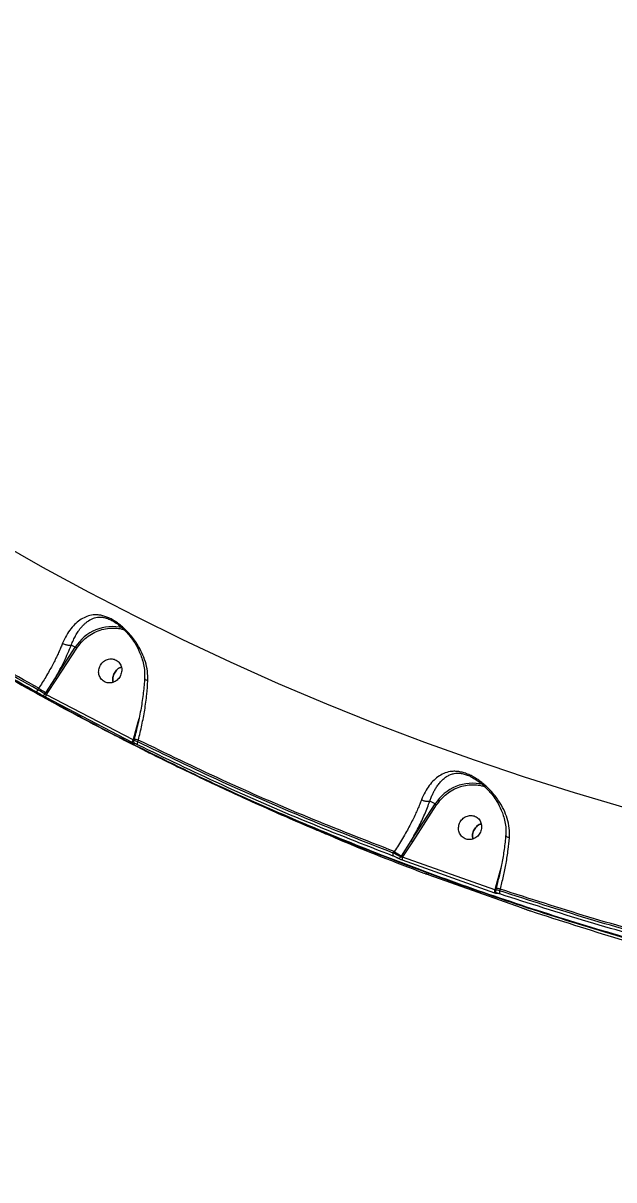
# Model space of a CAD drawing. Header units: millimetres. Extents: x -7083 to 7374, y -8368 to 7509.
# Drawn here: x 1596.6 to 1813.5, y -2780.8 to -2356.2 of the extents above; entities that cross this region are included whole.
import ezdxf

# ---------------------------------------------------------------- set-up
doc = ezdxf.new("R2010")
doc.units = ezdxf.units.MM
for name, color, linetype in [('DIKOM_ОБЪЕКТ', 7, 'Continuous'), ('DIKOM_РАЗМЕР_ЗОНА', 7, 'Continuous'), ('DIKOM_РАЗМЕР_ОБЪЕКТА', 7, 'Continuous')]:
    doc.layers.add(name, color=color, linetype=linetype)
doc.styles.add('style1', font='arial.ttf', dxfattribs={"width": 0.8})
doc.dimstyles.new('1-50', dxfattribs={"dimtxt": 300, "dimasz": 200, "dimexe": 100, "dimexo": 0, "dimgap": 100, "dimtad": 1, "dimtxsty": 'style1', "dimcen": 200, "dimclrd": 7, "dimclre": 7, "dimclrt": 7, "dimadec": 1, "dimazin": 2, "dimtfac": 1, "dimtmove": 0, "dimatfit": 2, "dimfxl": 0, "dimlwd": 25, "dimlwe": 18, "dimarcsym": 0})

# ---------------------------------------------------------------- blocks, each defined once
blk = doc.blocks.new('*D10')
at = {"layer": 'Defpoints', "color": 0, "transparency": 16777216}
for p in [(-5583.43, 647.96), (4593.55, 648.92), (4593.55, -5902.54)]:
    blk.add_point(p, dxfattribs=at)
at = {"layer": 'DIKOM_РАЗМЕР_ОБЪЕКТА', "color": 7, "lineweight": 18, "transparency": 16777216}
for p, q in [((-5583.43, 647.96), (-5583.43, -6002.54)), ((4593.55, 648.92), (4593.55, -6002.54))]:
    blk.add_line(p, q, dxfattribs=at)
at = {"layer": 'DIKOM_РАЗМЕР_ОБЪЕКТА', "color": 7, "lineweight": 25, "transparency": 16777216}
blk.add_line((-5383.43, -5902.54), (4393.55, -5902.54), dxfattribs=at)
at = {"layer": 'DIKOM_РАЗМЕР_ОБЪЕКТА', "color": 7, "transparency": 16777216}
for points in [[(-5383.43, -5869.2), (-5383.43, -5935.87), (-5583.43, -5902.54)], [(4393.55, -5869.2), (4393.55, -5935.87), (4593.55, -5902.54)]]:
    blk.add_solid(points, dxfattribs=at)
at = {"layer": 'DIKOM_РАЗМЕР_ОБЪЕКТА', "color": 7, "transparency": 16777216, "insert": (-226.13, -5649.37), "char_height": 300, "attachment_point": 5, "style": 'style1'}
blk.add_mtext('10150', dxfattribs=at)
blk = doc.blocks.new('*D11')
at = {"layer": 'Defpoints', "color": 0, "transparency": 16777216}
for p in [(-321.71, 5509.06), (-348.71, -4811.52), (5568.58, -4811.52)]:
    blk.add_point(p, dxfattribs=at)
at = {"layer": 'DIKOM_РАЗМЕР_ОБЪЕКТА', "color": 7, "lineweight": 18, "transparency": 16777216}
for p, q in [((-321.71, 5509.06), (5668.58, 5509.06)), ((-348.71, -4811.52), (5668.58, -4811.52))]:
    blk.add_line(p, q, dxfattribs=at)
at = {"layer": 'DIKOM_РАЗМЕР_ОБЪЕКТА', "color": 7, "lineweight": 25, "transparency": 16777216}
blk.add_line((5568.58, 5309.06), (5568.58, -4611.52), dxfattribs=at)
at = {"layer": 'DIKOM_РАЗМЕР_ОБЪЕКТА', "color": 7, "transparency": 16777216}
for points in [[(5535.25, 5309.06), (5601.91, 5309.06), (5568.58, 5509.06)], [(5535.25, -4611.52), (5601.91, -4611.52), (5568.58, -4811.52)]]:
    blk.add_solid(points, dxfattribs=at)
at = {"layer": 'DIKOM_РАЗМЕР_ОБЪЕКТА', "color": 7, "transparency": 16777216, "insert": (5315.31, 775.23), "char_height": 300, "attachment_point": 5, "rotation": 90, "style": 'style1'}
blk.add_mtext('10300', dxfattribs=at)
blk = doc.blocks.new('*D12')
at = {"layer": 'Defpoints', "color": 0, "transparency": 16777216}
for p in [(-621.71, 7509.06), (-373.6, -6811.53), (7273.89, -6811.53)]:
    blk.add_point(p, dxfattribs=at)
at = {"layer": 'DIKOM_РАЗМЕР_ЗОНА', "color": 7, "lineweight": 18, "transparency": 16777216}
for p, q in [((-621.71, 7509.06), (7373.89, 7509.06)), ((-373.6, -6811.53), (7373.89, -6811.53))]:
    blk.add_line(p, q, dxfattribs=at)
at = {"layer": 'DIKOM_РАЗМЕР_ЗОНА', "color": 7, "lineweight": 25, "transparency": 16777216}
blk.add_line((7273.89, 7309.06), (7273.89, -6611.53), dxfattribs=at)
at = {"layer": 'DIKOM_РАЗМЕР_ЗОНА', "color": 7, "transparency": 16777216}
for points in [[(7240.56, 7309.06), (7307.22, 7309.06), (7273.89, 7509.06)], [(7240.56, -6611.53), (7307.22, -6611.53), (7273.89, -6811.53)]]:
    blk.add_solid(points, dxfattribs=at)
at = {"layer": 'DIKOM_РАЗМЕР_ЗОНА', "color": 7, "transparency": 16777216, "insert": (7020.62, 1288.25), "char_height": 300, "attachment_point": 5, "rotation": 90, "style": 'style1'}
blk.add_mtext('14300', dxfattribs=at)
blk = doc.blocks.new('*D13')
at = {"layer": 'Defpoints', "color": 0, "transparency": 16777216}
for p in [(6593.53, 996.24), (-7083.43, 647.96), (6593.53, -8268.31)]:
    blk.add_point(p, dxfattribs=at)
at = {"layer": 'DIKOM_РАЗМЕР_ЗОНА', "color": 7, "lineweight": 18, "transparency": 16777216}
for p, q in [((6593.53, 996.24), (6593.53, -8368.31)), ((-7083.43, 647.96), (-7083.43, -8368.31))]:
    blk.add_line(p, q, dxfattribs=at)
at = {"layer": 'DIKOM_РАЗМЕР_ЗОНА', "color": 7, "lineweight": 25, "transparency": 16777216}
blk.add_line((-6883.43, -8268.31), (6393.53, -8268.31), dxfattribs=at)
at = {"layer": 'DIKOM_РАЗМЕР_ЗОНА', "color": 7, "transparency": 16777216}
for points in [[(-6883.43, -8234.97), (-6883.43, -8301.64), (-7083.43, -8268.31)], [(6393.53, -8234.97), (6393.53, -8301.64), (6593.53, -8268.31)]]:
    blk.add_solid(points, dxfattribs=at)
at = {"layer": 'DIKOM_РАЗМЕР_ЗОНА', "color": 7, "transparency": 16777216, "insert": (322.1, -8015.03), "char_height": 300, "attachment_point": 5, "style": 'style1'}
blk.add_mtext('13650', dxfattribs=at)

msp = doc.modelspace()

# ---------------------------------------------------------------- linework, layer by layer
at = {"layer": 'DIKOM_ОБЪЕКТ', "color": 7, "linetype": 'Continuous', "lineweight": 15}
for p, q in [((1608.444, -2596.498), (1615.723, -2585.295)), ((1608.995, -2596.847), (1616.274, -2585.643)), ((1614.262, -2584.487), (1614.259, -2584.487)), ((1615.723, -2585.295), (1614.262, -2584.487)), ((1604.893, -2601.962), (1608.444, -2596.498)), ((1605.411, -2602.292), (1608.995, -2596.847)), ((1601.942, -2600.869), (1602.303, -2600.314)), ((1604.572, -2602.456), (1604.893, -2601.962)), ((1605.133, -2602.72), (1605.411, -2602.292)), ((1636.976, -2619.293), (1605.133, -2602.72)), ((1636.845, -2620.361), (1604.975, -2603.774)), ((1639.086, -2611.557), (1638.747, -2612.778)), ((1638.747, -2612.778), (1637.013, -2619.162)), ((1637.013, -2619.162), (1636.976, -2619.293)), ((1637.281, -2619.13), (1637.169, -2619.532)), ((1638.68, -2619.988), (1638.86, -2619.341)), ((1761.517, -2633.053), (1761.671, -2633.143)), ((1739.101, -2656.341), (1747.891, -2642.813)), ((1739.652, -2656.69), (1748.442, -2643.161)), ((1745.966, -2641.748), (1745.962, -2641.748)), ((1747.891, -2642.813), (1745.966, -2641.748)), ((1735.482, -2661.91), (1739.101, -2656.341)), ((1736, -2662.24), (1739.652, -2656.69)), ((1732.524, -2660.828), (1732.892, -2660.262)), ((1735.259, -2662.252), (1735.482, -2661.91)), ((1735.925, -2662.354), (1736, -2662.24)), ((1769.818, -2674.388), (1735.925, -2662.354)), ((1769.797, -2675.502), (1735.876, -2663.458)), ((1772.018, -2666.33), (1771.655, -2667.634)), ((1745.517, -2668.788), (1779.438, -2680.832)), ((1771.655, -2667.634), (1769.954, -2673.898)), ((1769.954, -2673.898), (1769.818, -2674.388)), ((1770.222, -2673.866), (1770.039, -2674.524)), ((1771.625, -2674.712), (1771.802, -2674.077))]:
    msp.add_line(p, q, dxfattribs=at)
at = {"layer": 'DIKOM_ОБЪЕКТ', "color": 7, "linetype": 'Continuous', "lineweight": 15, "flags": 128}
for points in [[(1490.3, -2482.443), (1505.889, -2493.86), (1521.689, -2504.972), (1537.696, -2515.774), (1553.905, -2526.263), (1570.31, -2536.437), (1586.907, -2546.29), (1603.689, -2555.822), (1620.652, -2565.028), (1637.79, -2573.905), (1655.098, -2582.452), (1672.571, -2590.664), (1690.202, -2598.539), (1707.986, -2606.076), (1725.917, -2613.271), (1743.99, -2620.122), (1762.2, -2626.627), (1780.539, -2632.784), (1799.002, -2638.591), (1817.584, -2644.046)], [(1601.781, -2601.921), (1601.731, -2601.864), (1601.7, -2601.777), (1601.691, -2601.663), (1601.702, -2601.527), (1601.735, -2601.374), (1601.787, -2601.209), (1601.857, -2601.039), (1601.942, -2600.869)], [(1604.975, -2603.774), (1604.924, -2603.718), (1604.893, -2603.631), (1604.883, -2603.517), (1604.894, -2603.381), (1604.926, -2603.228), (1604.978, -2603.062), (1605.048, -2602.891), (1605.133, -2602.72)], [(1636.845, -2620.361), (1636.793, -2620.304), (1636.761, -2620.217), (1636.748, -2620.102), (1636.756, -2619.964), (1636.784, -2619.808), (1636.831, -2619.64), (1636.896, -2619.466), (1636.976, -2619.293)]]:
    msp.add_lwpolyline(points, dxfattribs=at)
at = {"layer": 'DIKOM_ОБЪЕКТ', "color": 7, "linetype": 'Continuous', "lineweight": 15}
for centre, radius, start, end in [((1629.409, -2593.781), 16.104, 76.83517, 148.1996), ((1602.913, -2605.852), 10.867, 55.9676, 59.4057), ((1637.372, -2548.066), 62.926, 236.12994, 238.92533), ((1603.754, -2601.984), 0.944, 246.46818, 330.05334), ((1598.397, -2612.741), 12.585, 56.12994, 58.92533), ((1637.542, -2617.064), 2.165, 255.83158, 262.46728), ((1637.682, -2622.148), 3.044, 67.22789, 97.57306), ((1639.517, -2620.633), 1.056, 142.3753, 203.6436), ((1638.126, -2619.866), 0.948, 221.9454, 243.06674), ((1761.565, -2651.282), 16.084, 75.84253, 148.22453), ((1733.57, -2665.695), 10.867, 55.9676, 59.4057), ((1733.498, -2661.427), 1.144, 148.38118, 206.0694), ((1767.961, -2608.014), 62.926, 236.12994, 238.92533), ((1734.43, -2661.775), 0.957, 254.33595, 330.07588), ((1728.986, -2672.689), 12.585, 56.12994, 58.92533), ((1736.894, -2662.95), 1.138, 148.38317, 206.4975), ((1770.836, -2674.965), 1.17, 150.47633, 207.32919), ((1770.484, -2671.8), 2.165, 255.83158, 262.46728), ((1770.624, -2676.88), 3.04, 67.2119, 97.59861), ((1772.656, -2675.288), 1.181, 150.78987, 207.0403), ((1771.015, -2674.773), 0.947, 226.95726, 250.53946)]:
    msp.add_arc(centre, radius, start, end, dxfattribs=at)
for points, knots in [([(1805.363, -1858.881), (1800.576, -1861.587), (1790.995, -1867.004), (1776.271, -1876.139), (1761.324, -1885.997), (1746.166, -1896.627), (1730.844, -1907.986), (1715.398, -1920.05), (1699.871, -1932.789), (1684.303, -1946.172), (1668.739, -1960.165), (1654.971, -1973.088), (1642.977, -1984.747), (1632.707, -1995.009), (1622.409, -2005.584), (1612.1, -2016.465), (1601.796, -2027.643), (1591.514, -2039.11), (1579.883, -2052.446), (1566.974, -2067.759), (1552.901, -2085.136), (1539.051, -2102.959), (1525.482, -2121.185), (1515.201, -2135.623), (1507.963, -2146.109), (1503.591, -2152.546), (1499.272, -2159.011), (1495.01, -2165.501), (1490.807, -2172.012), (1486.665, -2178.544), (1480.186, -2188.946), (1471.591, -2203.242), (1461.586, -2220.823), (1452.434, -2237.851), (1444.11, -2254.287), (1436.361, -2270.625), (1429.227, -2286.815), (1422.744, -2302.806), (1416.949, -2318.543), (1411.878, -2333.973), (1407.567, -2349.041), (1404.048, -2363.69), (1401.353, -2377.862), (1399.513, -2391.5), (1398.551, -2404.55), (1398.514, -2416.933), (1399.34, -2428.672), (1400.688, -2435.798), (1401.364, -2439.376)], [0, 0, 0, 0, 0.0248239, 0.0496902, 0.074599, 0.0995502, 0.1245438, 0.1495798, 0.1746582, 0.1997791, 0.2249424, 0.2501481, 0.2668666, 0.2837596, 0.3008272, 0.3180694, 0.3354861, 0.3530774, 0.3708432, 0.3960072, 0.4215132, 0.4473613, 0.4735514, 0.5000836, 0.5092169, 0.5183856, 0.5275897, 0.5368291, 0.5461038, 0.5554139, 0.5647593, 0.5906387, 0.6167852, 0.6407872, 0.66501, 0.6894536, 0.714118, 0.7390032, 0.7641093, 0.7894361, 0.8149838, 0.8407523, 0.8667415, 0.8929516, 0.9193825, 0.9460342, 0.9729067, 1, 1, 1, 1]), ([(1705.367, -1929.93), (1703.861, -1931.181), (1701.028, -1933.537), (1697.047, -1936.902), (1693.607, -1939.839), (1690.714, -1942.333), (1688.287, -1944.441), (1683.496, -1948.629), (1676.466, -1954.881), (1667.115, -1963.424), (1655.732, -1974.086), (1642.061, -1987.336), (1626.682, -2002.893), (1611.965, -2018.389), (1597.924, -2033.742), (1584.125, -2049.407), (1570.609, -2065.337), (1557.412, -2081.493), (1544.555, -2097.841), (1532.074, -2114.342), (1519.99, -2130.966), (1508.339, -2147.665), (1497.153, -2164.393), (1486.466, -2181.098), (1476.3, -2197.746), (1466.679, -2214.298), (1457.623, -2230.717), (1449.15, -2246.973), (1441.287, -2263.014), (1434.057, -2278.799), (1427.481, -2294.276), (1421.568, -2309.419), (1416.335, -2324.193), (1411.793, -2338.562), (1407.951, -2352.502), (1404.823, -2365.965), (1402.417, -2378.918), (1400.739, -2391.321), (1399.795, -2403.152), (1399.581, -2414.387), (1400.104, -2424.999), (1401.366, -2434.961), (1403.301, -2444.055), (1405.919, -2452.235), (1408.137, -2457.845), (1409.696, -2460.582), (1409.982, -2461.086)], [0, 0, 0, 0, 0.0081746, 0.0153813, 0.0216098, 0.0268435, 0.031086, 0.0347854, 0.0528574, 0.0692797, 0.0857021, 0.1150251, 0.1443483, 0.171006, 0.1977013, 0.2243995, 0.2510573, 0.2777151, 0.3043727, 0.3310306, 0.3576903, 0.3844026, 0.4110826, 0.4377411, 0.4643993, 0.4910583, 0.5177169, 0.5443814, 0.571105, 0.5977745, 0.6244346, 0.6510958, 0.6777574, 0.7044195, 0.7310947, 0.757821, 0.7844897, 0.8111553, 0.8378227, 0.8644909, 0.8911612, 0.9178602, 0.9445834, 0.9694818, 0.9943809, 1, 1, 1, 1]), ([(1705.228, -1930.207), (1703.571, -1931.561), (1696.745, -1937.138), (1684.742, -1947.564), (1669.299, -1961.425), (1653.965, -1975.834), (1638.775, -1990.7), (1623.721, -2006.046), (1608.823, -2021.849), (1594.12, -2038.076), (1579.712, -2054.62), (1565.658, -2071.406), (1551.988, -2088.395), (1538.697, -2105.591), (1525.8, -2122.979), (1513.343, -2140.502), (1501.39, -2158.073), (1489.999, -2175.604), (1479.2, -2193.039), (1468.998, -2210.365), (1459.394, -2227.586), (1450.404, -2244.675), (1442.073, -2261.56), (1434.456, -2278.127), (1427.57, -2294.326), (1421.419, -2310.145), (1416.007, -2325.567), (1411.35, -2340.565), (1407.463, -2355.092), (1404.368, -2369.078), (1402.078, -2382.446), (1400.591, -2395.158), (1399.898, -2407.224), (1400.017, -2418.626), (1400.882, -2429.423), (1402.141, -2436.006), (1402.773, -2439.307)], [0, 0, 0, 0, 0.0096694, 0.0398271, 0.0699019, 0.0998369, 0.1297583, 0.1596599, 0.1897058, 0.2198642, 0.2500327, 0.2799813, 0.3099101, 0.3398802, 0.3699041, 0.4000706, 0.4302248, 0.4602295, 0.4901712, 0.5200639, 0.5499774, 0.580094, 0.6102697, 0.6403433, 0.6702591, 0.7001957, 0.7301984, 0.7601811, 0.7902958, 0.820446, 0.8504127, 0.880228, 0.9100238, 0.9398929, 0.969859, 1, 1, 1, 1]), ([(1425.177, -2480.362), (1423.564, -2478.977), (1419.744, -2475.696), (1414.735, -2469.378), (1410.015, -2461.652), (1406.229, -2453.045), (1403.329, -2443.65), (1401.312, -2433.503), (1400.159, -2422.659), (1399.852, -2411.168), (1400.369, -2399.082), (1401.688, -2386.45), (1403.784, -2373.325), (1406.63, -2359.758), (1410.198, -2345.798), (1414.458, -2331.494), (1419.38, -2316.896), (1424.933, -2302.051), (1431.083, -2287.005), (1437.799, -2271.803), (1443.776, -2259.175), (1448.699, -2249.241), (1452.362, -2242.052), (1456.124, -2234.86), (1459.982, -2227.67), (1463.932, -2220.485), (1467.971, -2213.309), (1473.229, -2204.177), (1479.808, -2193.095), (1487.831, -2180.084), (1497.068, -2165.633), (1507.61, -2149.793), (1519.537, -2132.642), (1531.749, -2115.8), (1544.198, -2099.307), (1555.918, -2084.365), (1566.844, -2070.891), (1576.943, -2058.788), (1587.199, -2046.84), (1597.595, -2035.066), (1608.117, -2023.48), (1618.751, -2012.099), (1630.906, -1999.452), (1644.615, -1985.673), (1659.885, -1970.936), (1675.227, -1956.746), (1690.603, -1943.083), (1700.85, -1934.481), (1705.97, -1930.183)], [0, 0, 0, 0, 0.0201939, 0.0478416, 0.0752598, 0.1024484, 0.1294074, 0.1561368, 0.1826366, 0.2089068, 0.2349474, 0.2607585, 0.2863399, 0.3116918, 0.336814, 0.3617067, 0.3863697, 0.4108032, 0.435007, 0.4589813, 0.4827259, 0.4937457, 0.5047089, 0.5156156, 0.5264657, 0.5372593, 0.5479964, 0.558677, 0.5781103, 0.5973537, 0.616407, 0.6420814, 0.6674025, 0.6923704, 0.716985, 0.7412464, 0.7598734, 0.7784782, 0.7970608, 0.8156213, 0.8341596, 0.8526758, 0.8711697, 0.8970227, 0.9228321, 0.9485982, 0.9743208, 1, 1, 1, 1]), ([(1705.72, -2021.39), (1701.77, -2025.095), (1693.857, -2032.515), (1682.08, -2044.063), (1670.376, -2055.914), (1658.775, -2068.077), (1648.019, -2079.743), (1638.082, -2090.858), (1628.931, -2101.382), (1619.859, -2112.112), (1610.882, -2123.035), (1602.015, -2134.139), (1593.423, -2145.22), (1585.105, -2156.267), (1577.06, -2167.271), (1569.152, -2178.418), (1561.4, -2189.695), (1553.82, -2201.086), (1546.899, -2211.846), (1540.604, -2221.954), (1534.896, -2231.399), (1529.338, -2240.891), (1523.942, -2250.418), (1518.717, -2259.971), (1513.675, -2269.538), (1507.837, -2281.06), (1501.398, -2294.495), (1494.626, -2309.742), (1488.474, -2324.859), (1483.785, -2337.618), (1480.274, -2348.11), (1477.7, -2356.434), (1475.375, -2364.652), (1473.31, -2372.75), (1471.512, -2380.717), (1469.989, -2388.539), (1468.619, -2397.008), (1467.53, -2406.027), (1466.866, -2415.474), (1466.734, -2424.549), (1467.146, -2433.226), (1468.184, -2442.071), (1470.002, -2450.921), (1472.788, -2459.562), (1476.361, -2467.478), (1479.443, -2472.032), (1480.989, -2474.315)], [0, 0, 0, 0, 0.024718, 0.049515, 0.0743906, 0.0993448, 0.1243772, 0.1447742, 0.1653296, 0.1860432, 0.2069151, 0.2279451, 0.2491333, 0.2694018, 0.2898707, 0.3105399, 0.3314092, 0.3524788, 0.3737485, 0.3911653, 0.4087376, 0.4264654, 0.4443486, 0.4623874, 0.4805816, 0.4989314, 0.5286791, 0.5588428, 0.5894223, 0.6204179, 0.638318, 0.656354, 0.674526, 0.6928339, 0.7112779, 0.7298579, 0.748574, 0.7733223, 0.7982563, 0.8233761, 0.8486818, 0.8741735, 0.905376, 0.9367478, 0.9682891, 1, 1, 1, 1]), ([(1601.942, -2600.869), (1592.063, -2595.347), (1572.309, -2584.305), (1543.339, -2566.582), (1524.505, -2554.015), (1515.086, -2547.73)], [0, 0, 0, 0, 0.3333846, 0.6666154, 1, 1, 1, 1]), ([(1602.303, -2600.314), (1592.403, -2594.781), (1572.608, -2583.717), (1543.58, -2565.955), (1524.71, -2553.359), (1515.273, -2547.059)], [0, 0, 0, 0, 0.3333848, 0.6666152, 1, 1, 1, 1]), ([(1642.375, -2597.557), (1642.364, -2596.383), (1642.342, -2594.048), (1641.535, -2590.61), (1640.271, -2587.307), (1638.729, -2584.496), (1637.105, -2582.149), (1635.533, -2580.237), (1633.914, -2578.574), (1632.332, -2577.189), (1630.807, -2576.046), (1629.254, -2575.077), (1627.704, -2574.313), (1626.205, -2573.774), (1624.81, -2573.462), (1623.48, -2573.343), (1621.845, -2573.416), (1619.954, -2573.88), (1617.875, -2574.923), (1615.922, -2576.428), (1614.103, -2578.402), (1612.418, -2580.814), (1611.504, -2582.814), (1611.047, -2583.815)], [0, 0, 0, 0, 0.0628354, 0.1249526, 0.1874442, 0.2498352, 0.2919634, 0.334036, 0.3749143, 0.4073647, 0.4376917, 0.4692316, 0.5004072, 0.5308845, 0.5632055, 0.5935073, 0.6260012, 0.6879102, 0.7501366, 0.8125832, 0.8749503, 0.9374311, 1, 1, 1, 1]), ([(1554.468, -2574.281), (1560.526, -2578.079), (1575.969, -2587.76), (1599.286, -2601.163), (1616.744, -2610.368), (1624.408, -2614.409)], [0, 0, 0, 0, 0.26591, 0.6777724, 1, 1, 1, 1]), ([(1614.259, -2584.487), (1614.502, -2583.871), (1614.99, -2582.633), (1615.841, -2580.98), (1616.665, -2579.632), (1617.466, -2578.518), (1618.207, -2577.622), (1618.987, -2576.811), (1619.78, -2576.111), (1620.6, -2575.51), (1621.452, -2575.01), (1622.341, -2574.618), (1623.307, -2574.333), (1624.329, -2574.191), (1625.446, -2574.206), (1626.654, -2574.412), (1628.001, -2574.84), (1628.963, -2575.341), (1629.432, -2575.585)], [0, 0, 0, 0, 0.0775536, 0.1557549, 0.2360429, 0.2918108, 0.3538605, 0.4126552, 0.4716725, 0.5306787, 0.589332, 0.647768, 0.706272, 0.7694304, 0.8246799, 0.883959, 0.9435303, 1, 1, 1, 1]), ([(1629.384, -2575.554), (1629.994, -2575.925), (1631.181, -2576.646), (1632.843, -2578.024), (1634.372, -2579.516), (1635.975, -2581.377), (1637.768, -2583.921), (1639.2, -2586.647), (1640.211, -2589.302), (1640.834, -2591.635), (1641.236, -2594.204), (1641.186, -2595.992), (1641.16, -2596.92)], [0, 0, 0, 0, 0.0833319, 0.161849, 0.2335639, 0.3181295, 0.43762, 0.5919762, 0.6823036, 0.7801068, 0.8859679, 1, 1, 1, 1]), ([(1616.274, -2585.643), (1616.792, -2584.928), (1617.852, -2583.464), (1619.878, -2581.594), (1622.215, -2580.033), (1624.803, -2578.907), (1627.515, -2578.266), (1630.207, -2578.167), (1632.293, -2578.393), (1633.399, -2578.788), (1633.698, -2578.894)], [0, 0, 0, 0, 0.1274973, 0.2610195, 0.3988837, 0.5390261, 0.6791685, 0.8170327, 0.950555, 1, 1, 1, 1]), ([(1611.047, -2583.815), (1610.851, -2584.295), (1610.447, -2585.284), (1609.766, -2586.833), (1609.001, -2588.486), (1608.142, -2590.243), (1607.195, -2592.076), (1606.106, -2594.076), (1604.913, -2596.147), (1603.624, -2598.273), (1602.743, -2599.633), (1602.303, -2600.314)], [0, 0, 0, 0, 0.0892434, 0.1840514, 0.284424, 0.3903617, 0.5018644, 0.6147257, 0.750211, 0.8751043, 1, 1, 1, 1]), ([(1608.444, -2596.498), (1609.55, -2594.48), (1611.773, -2590.425), (1613.43, -2586.473), (1614.262, -2584.487)], [0, 0, 0, 0, 0.4977148, 1, 1, 1, 1]), ([(1614.259, -2584.487), (1614.132, -2584.527), (1613.828, -2584.621), (1613.254, -2584.609), (1612.649, -2584.501), (1612.109, -2584.342), (1611.551, -2584.113), (1611.216, -2583.915), (1611.047, -2583.815)], [0, 0, 0, 0, 0.1649978, 0.3936291, 0.5316649, 0.6819861, 0.840023, 1, 1, 1, 1]), ([(1629.865, -2595.123), (1630.167, -2594.623), (1630.769, -2593.622), (1631.848, -2592.784), (1632.505, -2592.663), (1632.613, -2592.644)], [0, 0, 0, 0, 0.4555861, 0.9111722, 1, 1, 1, 1]), ([(1632.613, -2592.644), (1632.505, -2592.663), (1631.848, -2592.784), (1630.769, -2593.622), (1630.167, -2594.623), (1629.865, -2595.123)], [0, 0, 0, 0, 0.0888278, 0.5444139, 1, 1, 1, 1]), ([(1629.619, -2598.087), (1629.528, -2597.664), (1629.314, -2596.679), (1629.665, -2595.689), (1629.865, -2595.123)], [0, 0, 0, 0, 0.4286013, 1, 1, 1, 1]), ([(1629.865, -2595.123), (1629.665, -2595.689), (1629.314, -2596.679), (1629.528, -2597.664), (1629.619, -2598.087)], [0, 0, 0, 0, 0.5713987, 1, 1, 1, 1]), ([(1641.189, -2596.48), (1641.046, -2598.296), (1640.761, -2601.944), (1639.905, -2607.654), (1638.777, -2613.431), (1637.78, -2617.227), (1637.281, -2619.13)], [0, 0, 0, 0, 0.2490194, 0.5001923, 0.749506, 1, 1, 1, 1]), ([(1638.86, -2619.341), (1639.095, -2618.431), (1639.564, -2616.611), (1640.183, -2613.85), (1640.737, -2611.083), (1641.4, -2607.278), (1642.027, -2602.698), (1642.264, -2599.191), (1642.375, -2597.557)], [0, 0, 0, 0, 0.1251865, 0.2503699, 0.3755464, 0.500318, 0.7671195, 1, 1, 1, 1]), ([(1642.375, -2597.557), (1642.215, -2597.504), (1641.899, -2597.399), (1641.545, -2597.201), (1641.314, -2596.996), (1641.177, -2596.798), (1641.202, -2596.675), (1641.214, -2596.618)], [0, 0, 0, 0, 0.2215965, 0.4390761, 0.6451316, 0.8340924, 1, 1, 1, 1]), ([(1981.892, -2725.182), (1970.605, -2723.696), (1948.03, -2720.725), (1914.437, -2714.905), (1881.08, -2708.094), (1848.007, -2700.199), (1815.437, -2691.309), (1783.395, -2681.444), (1751.903, -2670.638), (1720.792, -2658.842), (1689.911, -2645.98), (1659.275, -2632.076), (1628.996, -2616.995), (1608.093, -2606.063), (1597.451, -2599.886), (1596.56, -2599.369)], [0, 0, 0, 0, 0.083195, 0.16639, 0.249585, 0.33278, 0.415975, 0.4976845, 0.579394, 0.6611035, 0.742813, 0.826008, 0.909203, 0.992398, 1, 1, 1, 1]), ([(1603.377, -2602.85), (1603.285, -2602.793), (1603.103, -2602.677), (1602.689, -2602.432), (1602.227, -2602.167), (1601.93, -2602.003), (1601.781, -2601.921)], [0, 0, 0, 0, 0.2500021, 0.4999786, 0.749707, 1, 1, 1, 1]), ([(1604.572, -2602.456), (1604.419, -2602.362), (1604.114, -2602.173), (1603.442, -2601.766), (1602.686, -2601.311), (1602.199, -2601.021), (1601.942, -2600.869)], [0, 0, 0, 0, 0.2492537, 0.4999638, 0.7361242, 1, 1, 1, 1]), ([(1604.975, -2603.774), (1604.826, -2603.693), (1604.528, -2603.53), (1604.066, -2603.266), (1603.651, -2603.023), (1603.468, -2602.908), (1603.377, -2602.85)], [0, 0, 0, 0, 0.2502978, 0.5000231, 0.7499994, 1, 1, 1, 1]), ([(1605.133, -2602.72), (1605.075, -2602.699), (1604.967, -2602.661), (1604.803, -2602.59), (1604.661, -2602.517), (1604.601, -2602.476), (1604.572, -2602.456)], [0, 0, 0, 0, 0.2674382, 0.5001912, 0.7524083, 1, 1, 1, 1]), ([(1608.625, -2606.047), (1611.759, -2607.764), (1618.771, -2611.606), (1625.879, -2615.269), (1629.81, -2617.295)], [0, 0, 0, 0, 0.4469536, 1, 1, 1, 1]), ([(1629.266, -2617.004), (1629.772, -2617.275), (1640.041, -2622.769), (1660.534, -2632.614), (1690.933, -2646.531), (1722.02, -2659.433), (1753.703, -2671.424), (1785.786, -2682.378), (1818.236, -2692.297), (1850.829, -2701.113), (1883.527, -2708.848), (1916.3, -2715.491), (1949.299, -2721.177), (1971.471, -2724.092), (1982.557, -2725.55)], [0, 0, 0, 0, 0.0046515, 0.0943961, 0.1841407, 0.2755169, 0.3668931, 0.4582693, 0.5496454, 0.6410216, 0.7307662, 0.8205108, 0.9102554, 1, 1, 1, 1]), ([(1631.239, -2618.04), (1632.344, -2618.617), (1638.949, -2622.071), (1651.2, -2628.126), (1667.993, -2636.195), (1684.948, -2643.938), (1698.434, -2649.894), (1706.312, -2653.165), (1708.449, -2654.053)], [0, 0, 0, 0, 0.0438808, 0.2624361, 0.481066, 0.6997747, 0.918566, 1, 1, 1, 1]), ([(1637.172, -2619.522), (1637.171, -2619.521), (1637.154, -2619.5), (1637.093, -2619.426), (1637.018, -2619.341), (1636.976, -2619.293)], [0, 0, 0, 0, 0.0171538, 0.4481282, 1, 1, 1, 1]), ([(1637.177, -2619.519), (1637.157, -2619.607), (1637.116, -2619.785), (1637.16, -2620.072), (1637.279, -2620.346), (1637.418, -2620.494), (1637.486, -2620.566)], [0, 0, 0, 0, 0.2490148, 0.5037623, 0.7567543, 1, 1, 1, 1]), ([(1638.68, -2619.988), (1638.412, -2619.887), (1637.922, -2619.703), (1637.43, -2619.549), (1637.183, -2619.491), (1637.198, -2619.524), (1637.201, -2619.529)], [0, 0, 0, 0, 0.3395895, 0.6182637, 0.9339472, 1, 1, 1, 1]), ([(1732.524, -2660.828), (1721.914, -2656.7), (1700.698, -2648.447), (1669.397, -2634.826), (1648.921, -2624.935), (1638.68, -2619.988)], [0, 0, 0, 0, 0.333385, 0.666615, 1, 1, 1, 1]), ([(1732.892, -2660.262), (1722.26, -2656.128), (1701.001, -2647.86), (1669.637, -2634.211), (1649.121, -2624.299), (1638.86, -2619.341)], [0, 0, 0, 0, 0.3333853, 0.6666147, 1, 1, 1, 1]), ([(1637.697, -2620.712), (1637.712, -2620.729), (1637.741, -2620.765), (1637.571, -2620.704), (1637.27, -2620.57), (1636.987, -2620.431), (1636.845, -2620.361)], [0, 0, 0, 0, 0.2500644, 0.4999961, 0.7499465, 1, 1, 1, 1]), ([(1638.549, -2621.056), (1638.408, -2620.987), (1638.124, -2620.849), (1637.823, -2620.717), (1637.652, -2620.658), (1637.682, -2620.694), (1637.697, -2620.712)], [0, 0, 0, 0, 0.250051, 0.4999995, 0.7499328, 1, 1, 1, 1]), ([(1775.177, -2655.242), (1775.197, -2654.044), (1775.237, -2651.656), (1774.441, -2648.162), (1773.15, -2644.834), (1771.57, -2642.05), (1769.911, -2639.749), (1768.315, -2637.893), (1766.678, -2636.286), (1765.083, -2634.945), (1763.526, -2633.813), (1761.914, -2632.823), (1760.231, -2631.986), (1758.559, -2631.358), (1756.96, -2630.966), (1755.45, -2630.796), (1753.603, -2630.839), (1751.551, -2631.326), (1749.4, -2632.422), (1747.46, -2633.966), (1745.705, -2635.955), (1744.119, -2638.347), (1743.276, -2640.304), (1742.854, -2641.283)], [0, 0, 0, 0, 0.0628983, 0.1254984, 0.1876761, 0.2503818, 0.2922279, 0.3343012, 0.375421, 0.4078584, 0.4381052, 0.4705261, 0.5011239, 0.5323828, 0.5640781, 0.5942544, 0.6265531, 0.6888451, 0.7505746, 0.8129248, 0.8750783, 0.9375087, 1, 1, 1, 1]), ([(1745.962, -2641.748), (1746.119, -2641.301), (1746.442, -2640.379), (1746.985, -2639.131), (1747.582, -2637.938), (1748.264, -2636.766), (1749.098, -2635.551), (1750.065, -2634.402), (1751.148, -2633.383), (1752.29, -2632.57), (1753.528, -2631.961), (1754.777, -2631.605), (1756.064, -2631.477), (1757.397, -2631.561), (1758.884, -2631.896), (1760.299, -2632.426), (1761.171, -2632.875), (1761.517, -2633.053)], [0, 0, 0, 0, 0.0583956, 0.1202616, 0.1776692, 0.2404342, 0.3143737, 0.4001419, 0.480101, 0.5639437, 0.6426086, 0.7188164, 0.7790906, 0.8390307, 0.8996623, 0.9601667, 1, 1, 1, 1]), ([(1748.442, -2643.161), (1748.96, -2642.446), (1750.02, -2640.981), (1752.046, -2639.112), (1754.383, -2637.55), (1756.971, -2636.424), (1759.683, -2635.784), (1762.376, -2635.681), (1764.58, -2635.935), (1765.799, -2636.377), (1766.212, -2636.527)], [0, 0, 0, 0, 0.1251341, 0.2561816, 0.3914905, 0.5290353, 0.6665802, 0.8018891, 0.9329365, 1, 1, 1, 1]), ([(1761.702, -2633.154), (1762.261, -2633.487), (1763.288, -2634.1), (1764.745, -2635.2), (1765.975, -2636.27), (1767.059, -2637.356), (1768.061, -2638.46), (1769.272, -2639.96), (1770.762, -2642.14), (1772.046, -2644.621), (1772.984, -2647.133), (1773.568, -2649.4), (1773.929, -2651.939), (1773.837, -2653.723), (1773.789, -2654.645)], [0, 0, 0, 0, 0.0714214, 0.1312317, 0.1980186, 0.2502083, 0.3070635, 0.368831, 0.4723036, 0.6135279, 0.6971406, 0.7895631, 0.8911735, 1, 1, 1, 1]), ([(1742.854, -2641.283), (1742.643, -2641.83), (1742.208, -2642.956), (1741.46, -2644.728), (1740.609, -2646.623), (1739.642, -2648.642), (1738.563, -2650.758), (1737.313, -2653.066), (1735.934, -2655.457), (1734.437, -2657.909), (1733.407, -2659.478), (1732.892, -2660.262)], [0, 0, 0, 0, 0.0894446, 0.1843814, 0.2848138, 0.3907452, 0.502179, 0.6156775, 0.7505266, 0.8752522, 1, 1, 1, 1]), ([(1745.962, -2641.748), (1745.838, -2641.796), (1745.541, -2641.908), (1744.992, -2641.933), (1744.415, -2641.866), (1743.897, -2641.743), (1743.355, -2641.551), (1743.022, -2641.373), (1742.854, -2641.283)], [0, 0, 0, 0, 0.1653409, 0.3934097, 0.5308306, 0.6806836, 0.8388448, 1, 1, 1, 1]), ([(1739.101, -2656.341), (1740.005, -2654.701), (1741.817, -2651.413), (1744.134, -2646.493), (1745.355, -2643.33), (1745.966, -2641.748)], [0, 0, 0, 0, 0.3323273, 0.6659701, 1, 1, 1, 1]), ([(1708.456, -2654.034), (1709.64, -2654.552), (1721.255, -2659.63), (1733.119, -2664.134), (1743.774, -2668.179)], [0, 0, 0, 0, 0.1019019, 1, 1, 1, 1]), ([(1761.787, -2655.604), (1761.696, -2655.182), (1761.482, -2654.196), (1761.833, -2653.206), (1762.034, -2652.641)], [0, 0, 0, 0, 0.4286013, 1, 1, 1, 1]), ([(1762.034, -2652.641), (1761.833, -2653.206), (1761.482, -2654.196), (1761.696, -2655.182), (1761.787, -2655.604)], [0, 0, 0, 0, 0.5713987, 1, 1, 1, 1]), ([(1762.034, -2652.641), (1762.335, -2652.14), (1762.937, -2651.139), (1764.016, -2650.302), (1764.674, -2650.181), (1764.781, -2650.161)], [0, 0, 0, 0, 0.4555861, 0.9111722, 1, 1, 1, 1]), ([(1764.781, -2650.161), (1764.674, -2650.181), (1764.016, -2650.302), (1762.937, -2651.139), (1762.335, -2652.14), (1762.034, -2652.641)], [0, 0, 0, 0, 0.0888278, 0.5444139, 1, 1, 1, 1]), ([(1773.828, -2654.215), (1773.649, -2655.964), (1773.302, -2659.369), (1772.44, -2664.483), (1771.431, -2669.311), (1770.617, -2672.378), (1770.222, -2673.866)], [0, 0, 0, 0, 0.2731608, 0.5316878, 0.7728841, 1, 1, 1, 1]), ([(1771.802, -2674.077), (1772.01, -2673.293), (1772.427, -2671.726), (1772.987, -2669.354), (1773.496, -2666.98), (1774.12, -2663.703), (1774.742, -2659.743), (1775.039, -2656.671), (1775.177, -2655.242)], [0, 0, 0, 0, 0.125294, 0.2505879, 0.3750579, 0.499421, 0.7669804, 1, 1, 1, 1]), ([(1775.177, -2655.242), (1775.002, -2655.192), (1774.656, -2655.093), (1774.256, -2654.906), (1773.988, -2654.712), (1773.82, -2654.517), (1773.843, -2654.397), (1773.854, -2654.336)], [0, 0, 0, 0, 0.2149413, 0.4272756, 0.6292434, 0.8147047, 1, 1, 1, 1]), ([(1734.172, -2662.696), (1734.076, -2662.643), (1733.885, -2662.537), (1733.443, -2662.33), (1732.95, -2662.116), (1732.631, -2661.992), (1732.471, -2661.93)], [0, 0, 0, 0, 0.2499392, 0.4998914, 0.7494939, 1, 1, 1, 1]), ([(1735.259, -2662.252), (1735.106, -2662.165), (1734.793, -2661.986), (1734.106, -2661.621), (1733.315, -2661.216), (1732.805, -2660.965), (1732.524, -2660.828)], [0, 0, 0, 0, 0.2447905, 0.4999634, 0.7253555, 1, 1, 1, 1]), ([(1735.925, -2662.354), (1735.856, -2662.354), (1735.732, -2662.353), (1735.569, -2662.338), (1735.455, -2662.318), (1735.373, -2662.298), (1735.305, -2662.276), (1735.274, -2662.26), (1735.259, -2662.252)], [0, 0, 0, 0, 0.2805827, 0.4997194, 0.6343959, 0.7617686, 0.8831367, 1, 1, 1, 1]), ([(1735.876, -2663.458), (1735.716, -2663.396), (1735.396, -2663.273), (1734.902, -2663.061), (1734.459, -2662.855), (1734.268, -2662.749), (1734.172, -2662.696)], [0, 0, 0, 0, 0.2505145, 0.5001127, 0.7500649, 1, 1, 1, 1]), ([(1743.774, -2668.179), (1743.922, -2668.234), (1744.218, -2668.345), (1744.528, -2668.458), (1744.699, -2668.516), (1744.662, -2668.496), (1744.644, -2668.486)], [0, 0, 0, 0, 0.250051, 0.4999995, 0.7499328, 1, 1, 1, 1]), ([(1744.644, -2668.486), (1744.626, -2668.476), (1744.589, -2668.455), (1744.762, -2668.512), (1745.073, -2668.623), (1745.369, -2668.733), (1745.517, -2668.788)], [0, 0, 0, 0, 0.2500644, 0.4999961, 0.7499465, 1, 1, 1, 1]), ([(1745.244, -2668.586), (1745.243, -2668.597), (1745.242, -2668.631), (1745.356, -2668.697), (1745.506, -2668.763), (1745.588, -2668.8)], [0, 0, 0, 0, 0.1830142, 0.5538862, 1, 1, 1, 1]), ([(1770.105, -2674.493), (1770.109, -2674.502), (1770.117, -2674.521), (1770.06, -2674.507), (1769.96, -2674.463), (1769.868, -2674.414), (1769.818, -2674.388)], [0, 0, 0, 0, 0.2476137, 0.4999033, 0.7325834, 1, 1, 1, 1]), ([(1770.074, -2674.414), (1770.054, -2674.5), (1770.013, -2674.676), (1770.051, -2674.959), (1770.161, -2675.235), (1770.296, -2675.385), (1770.362, -2675.46)], [0, 0, 0, 0, 0.2440553, 0.4968905, 0.7515748, 1, 1, 1, 1]), ([(1771.625, -2674.712), (1771.36, -2674.637), (1770.856, -2674.496), (1770.346, -2674.398), (1770.085, -2674.374), (1770.098, -2674.415), (1770.1, -2674.423)], [0, 0, 0, 0, 0.326305, 0.6183206, 0.928463, 1, 1, 1, 1]), ([(1870.056, -2702.207), (1858.987, -2699.576), (1836.856, -2694.315), (1804.026, -2685.145), (1782.427, -2678.19), (1771.625, -2674.712)], [0, 0, 0, 0, 0.3333846, 0.6666154, 1, 1, 1, 1]), ([(1870.437, -2701.621), (1859.345, -2698.986), (1837.167, -2693.719), (1804.268, -2684.532), (1782.626, -2677.563), (1771.802, -2674.077)], [0, 0, 0, 0, 0.3333848, 0.6666152, 1, 1, 1, 1]), ([(1770.7, -2675.666), (1770.713, -2675.69), (1770.74, -2675.737), (1770.56, -2675.722), (1770.244, -2675.646), (1769.946, -2675.55), (1769.797, -2675.502)], [0, 0, 0, 0, 0.250094, 0.5000423, 0.7500027, 1, 1, 1, 1]), ([(1771.604, -2675.826), (1771.455, -2675.778), (1771.157, -2675.683), (1770.84, -2675.609), (1770.66, -2675.596), (1770.686, -2675.643), (1770.7, -2675.666)], [0, 0, 0, 0, 0.249996, 0.4999556, 0.7499046, 1, 1, 1, 1]), ([(1779.438, -2680.832), (1779.599, -2680.887), (1779.921, -2680.996), (1780.422, -2681.174), (1780.872, -2681.339), (1781.072, -2681.417), (1781.172, -2681.456)], [0, 0, 0, 0, 0.2502978, 0.5000231, 0.7499994, 1, 1, 1, 1]), ([(1781.172, -2681.456), (1781.272, -2681.495), (1781.471, -2681.573), (1781.922, -2681.736), (1782.424, -2681.912), (1782.746, -2682.02), (1782.907, -2682.075)], [0, 0, 0, 0, 0.2500021, 0.4999786, 0.749707, 1, 1, 1, 1])]:
    msp.add_open_spline(points, degree=3, knots=knots, dxfattribs=at)
for points in [[(1601.781, -2601.921), (1591.895, -2596.395), (1572.124, -2585.344), (1543.13, -2567.605), (1524.279, -2555.027), (1514.853, -2548.738)], [(1616.274, -2585.643), (1616.221, -2585.608), (1616.115, -2585.538), (1615.95, -2585.432), (1615.806, -2585.343), (1615.751, -2585.311), (1615.723, -2585.295)], [(1624.725, -2592.281), (1625.024, -2591.77), (1625.624, -2590.747), (1627.123, -2589.767), (1628.798, -2589.404), (1630.444, -2589.738), (1631.802, -2590.712), (1632.653, -2592.173), (1632.921, -2593.922), (1632.551, -2595.045), (1632.367, -2595.607)], [(1632.367, -2595.607), (1632.067, -2596.118), (1631.468, -2597.141), (1629.968, -2598.121), (1628.294, -2598.484), (1626.647, -2598.15), (1625.29, -2597.176), (1624.438, -2595.715), (1624.171, -2593.966), (1624.54, -2592.843), (1624.725, -2592.281)], [(1732.471, -2661.93), (1721.853, -2657.799), (1700.619, -2649.539), (1669.292, -2635.906), (1648.797, -2626.006), (1638.549, -2621.056)], [(1748.442, -2643.161), (1748.389, -2643.126), (1748.284, -2643.056), (1748.118, -2642.95), (1747.974, -2642.86), (1747.919, -2642.828), (1747.891, -2642.813)], [(1764.535, -2653.124), (1764.235, -2653.636), (1763.636, -2654.659), (1762.136, -2655.639), (1760.462, -2656.001), (1758.815, -2655.668), (1757.458, -2654.694), (1756.606, -2653.232), (1756.339, -2651.483), (1756.708, -2650.36), (1756.893, -2649.799)], [(1756.893, -2649.799), (1757.193, -2649.287), (1757.792, -2648.264), (1759.291, -2647.284), (1760.966, -2646.922), (1762.612, -2647.256), (1763.97, -2648.229), (1764.821, -2649.691), (1765.089, -2651.44), (1764.719, -2652.563), (1764.535, -2653.124)], [(1870.116, -2703.343), (1859.04, -2700.71), (1836.889, -2695.445), (1804.031, -2686.266), (1782.413, -2679.306), (1771.604, -2675.826)], [(1782.907, -2682.075), (1793.716, -2685.555), (1815.335, -2692.515), (1848.192, -2701.694), (1870.344, -2706.959), (1881.419, -2709.592)]]:
    msp.add_open_spline(points, degree=3, dxfattribs=at)

# ---------------------------------------------------------------- dimensions: what is measured, and where the dimension line sits
at = {"layer": 'DIKOM_РАЗМЕР_ЗОНА'}
dim = msp.add_linear_dim(base=(7273.891, -6811.526), p1=(-621.712, 7509.064), p2=(-373.605, -6811.526), angle=90, text='14300', dimstyle='1-50', dxfattribs=at)
dim.commit()
dim.dimension.update_dxf_attribs({"geometry": '*D12', "text_midpoint": (7273.891, 1288.251), "dimtype": 160})
dim = msp.add_linear_dim(base=(6593.528, -8268.308), p1=(-7083.425, 647.956), p2=(6593.528, 996.237), text='13650', dimstyle='1-50', dxfattribs=at)
dim.commit()
dim.dimension.update_dxf_attribs({"geometry": '*D13', "text_midpoint": (322.101, -8268.308), "dimtype": 160})
at = {"layer": 'DIKOM_РАЗМЕР_ОБЪЕКТА'}
dim = msp.add_linear_dim(base=(5568.58, -4811.525), p1=(-321.712, 5509.064), p2=(-348.712, -4811.525), angle=90, text='10300', dimstyle='1-50', dxfattribs=at)
dim.commit()
dim.dimension.update_dxf_attribs({"geometry": '*D11', "text_midpoint": (5568.58, 775.227), "dimtype": 160})
dim = msp.add_linear_dim(base=(4593.55, -5902.538), p1=(-5583.425, 647.956), p2=(4593.55, 648.921), text='10150', dimstyle='1-50', dxfattribs=at)
dim.commit()
dim.dimension.update_dxf_attribs({"geometry": '*D10', "text_midpoint": (-226.127, -5902.538), "dimtype": 160})

doc.saveas('drawing.dxf')
